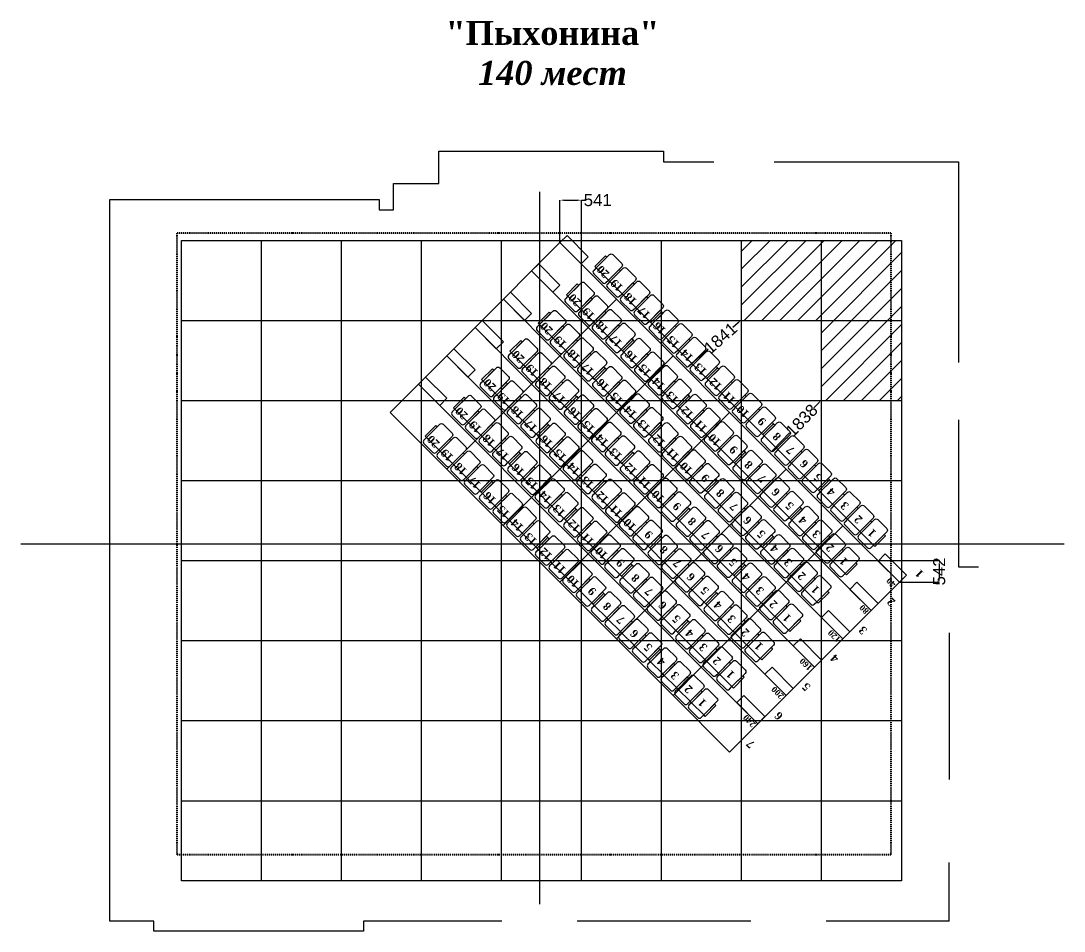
# Model space of a CAD drawing. Header units: millimetres. Extents: x -520232 to 211296, y -156633 to 78411.
# Drawn here: x -216335 to -190257, y -95142 to -72395 of the extents above; entities that cross this region are included whole.
import ezdxf

# ---------------------------------------------------------------- set-up
doc = ezdxf.new("R2010")
doc.units = ezdxf.units.MM
doc.linetypes.add('штрихпунктирнаяX2', pattern=[50.8, 25.4, -12.7, 0, -12.7])
for name, color, linetype in [('Декорации', 10, 'Continuous'), ('Оси', 7, 'Continuous'), ('Партер', 7, 'Continuous'), ('План галлереи', 7, 'Continuous'), ('План планшет1', 7, 'Continuous')]:
    doc.layers.add(name, color=color, linetype=linetype)
doc.layers.add('Сидения и станки', color=7, linetype='Continuous', lineweight=25)
doc.styles.get("Standard").update_dxf_attribs({"font": 'arial.ttf', "height": 300})
doc.dimstyles.new('Размеры', dxfattribs={"dimtxt": 300, "dimasz": 100, "dimexe": 0.18, "dimexo": 0.0625, "dimgap": 0.09, "dimtad": 0, "dimdec": 0, "dimzin": 0, "dimdsep": 46, "dimtxsty": 'Standard', "dimcen": 0.09, "dimclrd": 250, "dimclre": 250, "dimclrt": 250, "dimadec": 0, "dimazin": 0, "dimtfac": 1, "dimtdec": 0, "dimtofl": 0, "dimtmove": 0, "dimatfit": 3, "dimfxl": 1, "dimtfillclr": 250, "dimtolj": 1, "dimtzin": 0, "dimarcsym": 0})

# ---------------------------------------------------------------- blocks, each defined once
blk = doc.blocks.new('A$C20D4365F')
at = {"layer": 'Сидения и станки'}
for points in [[(-1121.25, 530), (-808.75, 530, -0.41421356), (-748.75, 470), (-748.75, 0), (-1181.25, 0), (-1181.25, 470, -0.41421356)], [(-638.75, 530), (-326.25, 530, -0.41421356), (-266.25, 470), (-266.25, 0), (-698.75, 0), (-698.75, 470, -0.41421356)], [(-156.25, 530), (156.25, 530, -0.41421356), (216.25, 470), (216.25, 0), (-216.25, 0), (-216.25, 470, -0.41421356)], [(326.25, 530), (638.75, 530, -0.41421356), (698.75, 470), (698.75, 0), (266.25, 0), (266.25, 470, -0.41421356)], [(-748.75, 0), (-1181.25, 0), (-1181.25, -90, 0.41421356), (-1121.25, -150), (-808.75, -150, 0.41421356), (-748.75, -90)], [(-266.25, 0), (-698.75, 0), (-698.75, -90, 0.41421356), (-638.75, -150), (-326.25, -150, 0.41421356), (-266.25, -90)], [(216.25, 0), (-216.25, 0), (-216.25, -90, 0.41421356), (-156.25, -150), (156.25, -150, 0.41421356), (216.25, -90)], [(698.75, 0), (266.25, 0), (266.25, -90, 0.41421356), (326.25, -150), (638.75, -150, 0.41421356), (698.75, -90)]]:
    blk.add_lwpolyline(points, format="xyb", close=True, dxfattribs=at)
for points in [[(-1231.25, 380), (-1181.25, 380), (-1181.25, 0), (-1231.25, 0)], [(-748.75, 380), (-698.75, 380), (-698.75, 0), (-748.75, 0)], [(-266.25, 380), (-216.25, 380), (-216.25, 0), (-266.25, 0)], [(216.25, 380), (266.25, 380), (266.25, 0), (216.25, 0)], [(698.75, 380), (748.75, 380), (748.75, 0), (698.75, 0)]]:
    blk.add_lwpolyline(points, close=True, dxfattribs=at)
blk = doc.blocks.new('Партер 7х20')
at = {"layer": 'Партер'}
for points in [[(63581, 27267), (62581, 27267), (62581, 29267), (63581, 29267), (63581, 27267)], [(64581, 27267), (63581, 27267), (63581, 29267), (64581, 29267), (64581, 27267)], [(65581, 27267), (64581, 27267), (64581, 29267), (65581, 29267), (65581, 27267)], [(66581, 27267), (65581, 27267), (65581, 29267), (66581, 29267), (66581, 27267)], [(67581, 27267), (66581, 27267), (66581, 29267), (67581, 29267), (67581, 27267)], [(68581, 27267), (67581, 27267), (67581, 29267), (68581, 29267), (68581, 27267)], [(63581, 25267), (62581, 25267), (62581, 27267), (63581, 27267), (63581, 25267)], [(64581, 25267), (63581, 25267), (63581, 27267), (64581, 27267), (64581, 25267)], [(65581, 25267), (64581, 25267), (64581, 27267), (65581, 27267), (65581, 25267)], [(66581, 25267), (65581, 25267), (65581, 27267), (66581, 27267), (66581, 25267)], [(67581, 25267), (66581, 25267), (66581, 27267), (67581, 27267), (67581, 25267)], [(68581, 25267), (67581, 25267), (67581, 27267), (68581, 27267), (68581, 25267)], [(63581, 23267), (62581, 23267), (62581, 25267), (63581, 25267), (63581, 23267)], [(64581, 23267), (63581, 23267), (63581, 25267), (64581, 25267), (64581, 23267)], [(65581, 23267), (64581, 23267), (64581, 25267), (65581, 25267), (65581, 23267)], [(66581, 23267), (65581, 23267), (65581, 25267), (66581, 25267), (66581, 23267)], [(67581, 23267), (66581, 23267), (66581, 25267), (67581, 25267), (67581, 23267)], [(68581, 23267), (67581, 23267), (67581, 25267), (68581, 25267), (68581, 23267)], [(63581, 21267), (62581, 21267), (62581, 23267), (63581, 23267), (63581, 21267)], [(64581, 21267), (63581, 21267), (63581, 23267), (64581, 23267), (64581, 21267)], [(65581, 21267), (64581, 21267), (64581, 23267), (65581, 23267), (65581, 21267)], [(66581, 21267), (65581, 21267), (65581, 23267), (66581, 23267), (66581, 21267)], [(67581, 21267), (66581, 21267), (66581, 23267), (67581, 23267), (67581, 21267)], [(68581, 21267), (67581, 21267), (67581, 23267), (68581, 23267), (68581, 21267)], [(63581, 19267), (62581, 19267), (62581, 21267), (63581, 21267), (63581, 19267)], [(64581, 19267), (63581, 19267), (63581, 21267), (64581, 21267), (64581, 19267)], [(65581, 19267), (64581, 19267), (64581, 21267), (65581, 21267), (65581, 19267)], [(66581, 19267), (65581, 19267), (65581, 21267), (66581, 21267), (66581, 19267)], [(67581, 19267), (66581, 19267), (66581, 21267), (67581, 21267), (67581, 19267)], [(68581, 19267), (67581, 19267), (67581, 21267), (68581, 21267), (68581, 19267)], [(63581, 17267), (62581, 17267), (62581, 19267), (63581, 19267), (63581, 17267)], [(64581, 17267), (63581, 17267), (63581, 19267), (64581, 19267), (64581, 17267)], [(65581, 17267), (64581, 17267), (64581, 19267), (65581, 19267), (65581, 17267)], [(66581, 17267), (65581, 17267), (65581, 19267), (66581, 19267), (66581, 17267)], [(67581, 17267), (66581, 17267), (66581, 19267), (67581, 19267), (67581, 17267)], [(68581, 17267), (67581, 17267), (67581, 19267), (68581, 19267), (68581, 17267)]]:
    blk.add_lwpolyline(points, dxfattribs=at)
at = {"layer": 'Партер', "color": 18, "lineweight": 13, "true_color": 0x000000}
for points in [[(63581, 28517), (63581, 29267), (63831, 29267), (63831, 28517), (63581, 28517)], [(64581, 28517), (64581, 29267), (64831, 29267), (64831, 28517), (64581, 28517)], [(65581, 28517), (65581, 29267), (65831, 29267), (65831, 28517), (65581, 28517)], [(66581, 28517), (66581, 29267), (66831, 29267), (66831, 28517), (66581, 28517)], [(67581, 28517), (67581, 29267), (67831, 29267), (67831, 28517), (67581, 28517)], [(68581, 28517), (68581, 29267), (68831, 29267), (68831, 28517), (68581, 28517)], [(63581, 17267), (63581, 18017), (63831, 18017), (63831, 17267), (63581, 17267)], [(64581, 17267), (64581, 18017), (64831, 18017), (64831, 17267), (64581, 17267)], [(65581, 17267), (65581, 18017), (65831, 18017), (65831, 17267), (65581, 17267)], [(66581, 17267), (66581, 18017), (66831, 18017), (66831, 17267), (66581, 17267)], [(67581, 17267), (67581, 18017), (67831, 18017), (67831, 17267), (67581, 17267)], [(68581, 17267), (68581, 18017), (68831, 18017), (68831, 17267), (68581, 17267)]]:
    blk.add_lwpolyline(points, dxfattribs=at)
at = {"layer": 'Партер', "rotation": 270}
for p in [(62778, 26999), (63778, 26999), (64778, 26999), (65778, 26999), (66778, 26999), (67778, 26999), (68778, 26999), (62778, 25019), (63778, 25019), (64778, 25019), (65778, 25019), (66778, 25019), (67778, 25019), (68778, 25019), (62778, 23039), (63778, 23039), (64778, 23039), (65778, 23039), (66778, 23039), (67778, 23039), (68778, 23039), (62778, 21059), (63778, 21059), (64778, 21059), (65778, 21059), (66778, 21059), (67778, 21059), (68778, 21059), (62778, 19079), (63778, 19079), (64778, 19079), (65778, 19079), (66778, 19079), (67778, 19079), (68778, 19079)]:
    blk.add_blockref('A$C20D4365F', p, dxfattribs=at)
at = {"layer": 'Партер', "color": 3, "char_height": 200, "width": 382.45, "attachment_point": 4, "rotation": 90}
for s, insert in [('{\\fTimes New Roman|b1|i0|c204|p18;  20}', (62829, 27842)), ('{\\fTimes New Roman|b1|i0|c204|p18;  20}', (63829, 27842)), ('{\\fTimes New Roman|b1|i0|c204|p18;  20}', (64829, 27842)), ('{\\fTimes New Roman|b1|i0|c204|p18;  20}', (65829, 27842)), ('{\\fTimes New Roman|b1|i0|c204|p18;  20}', (66829, 27842)), ('{\\fTimes New Roman|b1|i0|c204|p18;  20}', (67829, 27842)), ('{\\fTimes New Roman|b1|i0|c204|p18;  20}', (68829, 27842)), ('{\\fTimes New Roman|b1|i0|c204|p18;  19}', (62829, 27359)), ('{\\fTimes New Roman|b1|i0|c204|p18;  19}', (63829, 27359)), ('{\\fTimes New Roman|b1|i0|c204|p18;  19}', (64829, 27359)), ('{\\fTimes New Roman|b1|i0|c204|p18;  19}', (65829, 27359)), ('{\\fTimes New Roman|b1|i0|c204|p18;  19}', (66829, 27359)), ('{\\fTimes New Roman|b1|i0|c204|p18;  19}', (67829, 27359)), ('{\\fTimes New Roman|b1|i0|c204|p18;  19}', (68829, 27359)), ('{\\fTimes New Roman|b1|i0|c204|p18;  18}', (62829, 26877)), ('{\\fTimes New Roman|b1|i0|c204|p18;  18}', (63829, 26877)), ('{\\fTimes New Roman|b1|i0|c204|p18;  18}', (64829, 26877)), ('{\\fTimes New Roman|b1|i0|c204|p18;  18}', (65829, 26877)), ('{\\fTimes New Roman|b1|i0|c204|p18;  18}', (66829, 26877)), ('{\\fTimes New Roman|b1|i0|c204|p18;  18}', (67829, 26877)), ('{\\fTimes New Roman|b1|i0|c204|p18;  18}', (68829, 26877)), ('{\\fTimes New Roman|b1|i0|c204|p18;  17}', (62829, 26394)), ('{\\fTimes New Roman|b1|i0|c204|p18;  17}', (63829, 26394)), ('{\\fTimes New Roman|b1|i0|c204|p18;  17}', (64829, 26394)), ('{\\fTimes New Roman|b1|i0|c204|p18;  17}', (65829, 26394)), ('{\\fTimes New Roman|b1|i0|c204|p18;  17}', (66829, 26394)), ('{\\fTimes New Roman|b1|i0|c204|p18;  17}', (67829, 26394)), ('{\\fTimes New Roman|b1|i0|c204|p18;  17}', (68829, 26394)), ('{\\fTimes New Roman|b1|i0|c204|p18;  16}', (62829, 25845)), ('{\\fTimes New Roman|b1|i0|c204|p18;  16}', (63829, 25845)), ('{\\fTimes New Roman|b1|i0|c204|p18;  16}', (64829, 25845)), ('{\\fTimes New Roman|b1|i0|c204|p18;  16}', (65829, 25845)), ('{\\fTimes New Roman|b1|i0|c204|p18;  16}', (66829, 25845)), ('{\\fTimes New Roman|b1|i0|c204|p18;  16}', (67829, 25845)), ('{\\fTimes New Roman|b1|i0|c204|p18;  16}', (68829, 25845)), ('{\\fTimes New Roman|b1|i0|c204|p18;  15}', (62829, 25363)), ('{\\fTimes New Roman|b1|i0|c204|p18;  15}', (63829, 25363)), ('{\\fTimes New Roman|b1|i0|c204|p18;  15}', (64829, 25363)), ('{\\fTimes New Roman|b1|i0|c204|p18;  15}', (65829, 25363)), ('{\\fTimes New Roman|b1|i0|c204|p18;  15}', (66829, 25363)), ('{\\fTimes New Roman|b1|i0|c204|p18;  15}', (67829, 25363)), ('{\\fTimes New Roman|b1|i0|c204|p18;  15}', (68829, 25363)), ('{\\fTimes New Roman|b1|i0|c204|p18;  14}', (62829, 24880)), ('{\\fTimes New Roman|b1|i0|c204|p18;  14}', (63829, 24880)), ('{\\fTimes New Roman|b1|i0|c204|p18;  14}', (64829, 24880)), ('{\\fTimes New Roman|b1|i0|c204|p18;  14}', (65829, 24880)), ('{\\fTimes New Roman|b1|i0|c204|p18;  14}', (66829, 24880)), ('{\\fTimes New Roman|b1|i0|c204|p18;  14}', (67829, 24880)), ('{\\fTimes New Roman|b1|i0|c204|p18;  14}', (68829, 24880)), ('{\\fTimes New Roman|b1|i0|c204|p18;  13}', (62829, 24398)), ('{\\fTimes New Roman|b1|i0|c204|p18;  13}', (63829, 24398)), ('{\\fTimes New Roman|b1|i0|c204|p18;  13}', (64829, 24398)), ('{\\fTimes New Roman|b1|i0|c204|p18;  13}', (65829, 24398)), ('{\\fTimes New Roman|b1|i0|c204|p18;  13}', (66829, 24398)), ('{\\fTimes New Roman|b1|i0|c204|p18;  13}', (67829, 24398)), ('{\\fTimes New Roman|b1|i0|c204|p18;  13}', (68829, 24398)), ('{\\fTimes New Roman|b1|i0|c204|p18;  12}', (62829, 23865)), ('{\\fTimes New Roman|b1|i0|c204|p18;  12}', (63829, 23865)), ('{\\fTimes New Roman|b1|i0|c204|p18;  12}', (64829, 23865)), ('{\\fTimes New Roman|b1|i0|c204|p18;  12}', (65829, 23865)), ('{\\fTimes New Roman|b1|i0|c204|p18;  12}', (66829, 23865)), ('{\\fTimes New Roman|b1|i0|c204|p18;  12}', (67829, 23865)), ('{\\fTimes New Roman|b1|i0|c204|p18;  12}', (68829, 23865)), ('{\\fTimes New Roman|b1|i0|c204|p18;  11}', (62829, 23383)), ('{\\fTimes New Roman|b1|i0|c204|p18;  11}', (63829, 23383)), ('{\\fTimes New Roman|b1|i0|c204|p18;  11}', (64829, 23383)), ('{\\fTimes New Roman|b1|i0|c204|p18;  11}', (65829, 23383)), ('{\\fTimes New Roman|b1|i0|c204|p18;  11}', (66829, 23383)), ('{\\fTimes New Roman|b1|i0|c204|p18;  11}', (67829, 23383)), ('{\\fTimes New Roman|b1|i0|c204|p18;  11}', (68829, 23383)), ('{\\fTimes New Roman|b1|i0|c204|p18;  10}', (62829, 22900)), ('{\\fTimes New Roman|b1|i0|c204|p18;  10}', (63829, 22900)), ('{\\fTimes New Roman|b1|i0|c204|p18;  10}', (64829, 22900)), ('{\\fTimes New Roman|b1|i0|c204|p18;  10}', (65829, 22900)), ('{\\fTimes New Roman|b1|i0|c204|p18;  10}', (66829, 22900)), ('{\\fTimes New Roman|b1|i0|c204|p18;  10}', (67829, 22900)), ('{\\fTimes New Roman|b1|i0|c204|p18;  10}', (68829, 22900)), ('{\\fTimes New Roman|b1|i0|c204|p18;  9}', (62989, 22314)), ('{\\fTimes New Roman|b1|i0|c204|p18;  9}', (63989, 22314)), ('{\\fTimes New Roman|b1|i0|c204|p18;  9}', (64989, 22314)), ('{\\fTimes New Roman|b1|i0|c204|p18;  9}', (65989, 22314)), ('{\\fTimes New Roman|b1|i0|c204|p18;  9}', (66989, 22314)), ('{\\fTimes New Roman|b1|i0|c204|p18;  9}', (67989, 22314)), ('{\\fTimes New Roman|b1|i0|c204|p18;  9}', (68989, 22314)), ('{\\fTimes New Roman|b1|i0|c204|p18;  8}', (62989, 21781)), ('{\\fTimes New Roman|b1|i0|c204|p18;  8}', (63989, 21781)), ('{\\fTimes New Roman|b1|i0|c204|p18;  8}', (64989, 21781)), ('{\\fTimes New Roman|b1|i0|c204|p18;  8}', (65989, 21781)), ('{\\fTimes New Roman|b1|i0|c204|p18;  8}', (66989, 21781)), ('{\\fTimes New Roman|b1|i0|c204|p18;  8}', (67989, 21781)), ('{\\fTimes New Roman|b1|i0|c204|p18;  8}', (68989, 21781)), ('{\\fTimes New Roman|b1|i0|c204|p18;  7}', (62989, 21299)), ('{\\fTimes New Roman|b1|i0|c204|p18;  7}', (63989, 21299)), ('{\\fTimes New Roman|b1|i0|c204|p18;  7}', (64989, 21299)), ('{\\fTimes New Roman|b1|i0|c204|p18;  7}', (65989, 21299)), ('{\\fTimes New Roman|b1|i0|c204|p18;  7}', (66989, 21299)), ('{\\fTimes New Roman|b1|i0|c204|p18;  7}', (67989, 21299)), ('{\\fTimes New Roman|b1|i0|c204|p18;  7}', (68989, 21299)), ('{\\fTimes New Roman|b1|i0|c204|p18;  6}', (62989, 20816)), ('{\\fTimes New Roman|b1|i0|c204|p18;  6}', (63989, 20816)), ('{\\fTimes New Roman|b1|i0|c204|p18;  6}', (64989, 20816)), ('{\\fTimes New Roman|b1|i0|c204|p18;  6}', (65989, 20816)), ('{\\fTimes New Roman|b1|i0|c204|p18;  6}', (66989, 20816)), ('{\\fTimes New Roman|b1|i0|c204|p18;  6}', (67989, 20816)), ('{\\fTimes New Roman|b1|i0|c204|p18;  6}', (68989, 20816)), ('{\\fTimes New Roman|b1|i0|c204|p18;  5}', (62989, 20334)), ('{\\fTimes New Roman|b1|i0|c204|p18;  5}', (63989, 20334)), ('{\\fTimes New Roman|b1|i0|c204|p18;  5}', (64989, 20334)), ('{\\fTimes New Roman|b1|i0|c204|p18;  5}', (65989, 20334)), ('{\\fTimes New Roman|b1|i0|c204|p18;  5}', (66989, 20334)), ('{\\fTimes New Roman|b1|i0|c204|p18;  5}', (67989, 20334)), ('{\\fTimes New Roman|b1|i0|c204|p18;  5}', (68989, 20334)), ('{\\fTimes New Roman|b1|i0|c204|p18;  4}', (62963, 19844)), ('{\\fTimes New Roman|b1|i0|c204|p18;  4}', (63963, 19844)), ('{\\fTimes New Roman|b1|i0|c204|p18;  4}', (64963, 19844)), ('{\\fTimes New Roman|b1|i0|c204|p18;  4}', (65963, 19844)), ('{\\fTimes New Roman|b1|i0|c204|p18;  4}', (66963, 19844)), ('{\\fTimes New Roman|b1|i0|c204|p18;  4}', (67963, 19844)), ('{\\fTimes New Roman|b1|i0|c204|p18;  4}', (68963, 19844)), ('{\\fTimes New Roman|b1|i0|c204|p18;  3}', (62963, 19362)), ('{\\fTimes New Roman|b1|i0|c204|p18;  3}', (63963, 19362)), ('{\\fTimes New Roman|b1|i0|c204|p18;  3}', (64963, 19362)), ('{\\fTimes New Roman|b1|i0|c204|p18;  3}', (65963, 19362)), ('{\\fTimes New Roman|b1|i0|c204|p18;  3}', (66963, 19362)), ('{\\fTimes New Roman|b1|i0|c204|p18;  3}', (67963, 19362)), ('{\\fTimes New Roman|b1|i0|c204|p18;  3}', (68963, 19362)), ('{\\fTimes New Roman|b1|i0|c204|p18;  2}', (62963, 18879)), ('{\\fTimes New Roman|b1|i0|c204|p18;  2}', (63963, 18879)), ('{\\fTimes New Roman|b1|i0|c204|p18;  2}', (64963, 18879)), ('{\\fTimes New Roman|b1|i0|c204|p18;  2}', (65963, 18879)), ('{\\fTimes New Roman|b1|i0|c204|p18;  2}', (66963, 18879)), ('{\\fTimes New Roman|b1|i0|c204|p18;  2}', (67963, 18879)), ('{\\fTimes New Roman|b1|i0|c204|p18;  2}', (68963, 18879)), ('{\\fTimes New Roman|b1|i0|c204|p18;  1}', (62963, 18397)), ('{\\fTimes New Roman|b1|i0|c204|p18;  1}', (63963, 18397)), ('{\\fTimes New Roman|b1|i0|c204|p18;  1}', (64963, 18397)), ('{\\fTimes New Roman|b1|i0|c204|p18;  1}', (65963, 18397)), ('{\\fTimes New Roman|b1|i0|c204|p18;  1}', (66963, 18397)), ('{\\fTimes New Roman|b1|i0|c204|p18;  1}', (67963, 18397)), ('{\\fTimes New Roman|b1|i0|c204|p18;  1}', (68963, 18397))]:
    blk.add_mtext(s, dxfattribs=dict(at, insert=insert))
at = {"layer": 'Партер', "color": 0, "char_height": 150, "width": 439.44, "attachment_point": 4, "rotation": 90}
for s, insert in [('{\\fTimes New Roman|b1|i0|c204|p18; 240}', (63479, 17241)), ('{\\fTimes New Roman|b1|i0|c204|p18; 200}', (64479, 17241)), ('{\\fTimes New Roman|b1|i0|c204|p18; 160}', (65479, 17241)), ('{\\fTimes New Roman|b1|i0|c204|p18; 120}', (66479, 17241)), ('{\\fTimes New Roman|b1|i0|c204|p18; 80}', (67479, 17241)), ('{\\fTimes New Roman|b1|i0|c204|p18; 40}', (68431, 17241))]:
    blk.add_mtext(s, dxfattribs=dict(at, insert=insert))
at = {"layer": 'Партер', "color": 5, "char_height": 200, "width": 500.97, "attachment_point": 4, "rotation": 90}
for s, insert in [('{\\fTimes New Roman|b1|i0|c204|p18;  7}', (63086, 16812)), ('{\\fTimes New Roman|b1|i0|c204|p18;  6}', (64086, 16812)), ('{\\fTimes New Roman|b1|i0|c204|p18;  5}', (65086, 16838)), ('{\\fTimes New Roman|b1|i0|c204|p18;  4}', (66086, 16838)), ('{\\fTimes New Roman|b1|i0|c204|p18;  3}', (67086, 16838)), ('{\\fTimes New Roman|b1|i0|c204|p18;  2}', (68086, 16838)), ('{\\fTimes New Roman|b1|i0|c204|p18;  1}', (69086, 16838))]:
    blk.add_mtext(s, dxfattribs=dict(at, insert=insert))
blk = doc.blocks.new('*D93')
at = {"layer": 'Defpoints', "color": 0, "lineweight": 13, "transparency": 16777216}
for p in [(-194319, -85882), (-194376, -86424), (-193379, -86424)]:
    blk.add_point(p, dxfattribs=at)
at = {"layer": 'Декорации', "color": 250, "lineweight": -2, "transparency": 16777216}
for p, q in [((-194319, -85882), (-193378, -85882)), ((-193379, -85982), (-193379, -86324)), ((-194376, -86424), (-193378, -86424))]:
    blk.add_line(p, q, dxfattribs=at)
at = {"layer": 'Декорации', "color": 250, "lineweight": 13, "transparency": 16777216}
for points in [[(-193395, -85982), (-193362, -85982), (-193379, -85882)], [(-193395, -86324), (-193362, -86324), (-193379, -86424)]]:
    blk.add_solid(points, dxfattribs=at)
at = {"layer": 'Декорации', "color": 250, "lineweight": 13, "transparency": 16777216, "insert": (-193379, -86153), "char_height": 300, "attachment_point": 5, "rotation": 90}
blk.add_mtext('\\A1;542', dxfattribs=at)
blk = doc.blocks.new('*D94')
at = {"layer": 'Defpoints', "color": 0, "lineweight": 13, "transparency": 16777216}
for p in [(-202319, -76876), (-202860, -77938), (-202319, -77938)]:
    blk.add_point(p, dxfattribs=at)
at = {"layer": 'Декорации', "color": 250, "lineweight": -2, "transparency": 16777216}
for p, q in [((-202860, -77938), (-202860, -76876)), ((-202760, -76876), (-202419, -76876)), ((-202319, -77938), (-202319, -76876)), ((-202319, -76876), (-202219, -76876))]:
    blk.add_line(p, q, dxfattribs=at)
at = {"layer": 'Декорации', "color": 250, "lineweight": 13, "transparency": 16777216}
for points in [[(-202760, -76860), (-202760, -76893), (-202860, -76876)], [(-202419, -76860), (-202419, -76893), (-202319, -76876)]]:
    blk.add_solid(points, dxfattribs=at)
at = {"layer": 'Декорации', "color": 250, "lineweight": 13, "transparency": 16777216, "insert": (-201916, -76876), "char_height": 300, "attachment_point": 5}
blk.add_mtext('\\A1;541', dxfattribs=at)
blk = doc.blocks.new('*D95')
at = {"layer": 'Defpoints', "color": 0, "lineweight": 13, "transparency": 16777216}
for p in [(-196319, -81882), (-197605, -83195), (-197596, -83203)]:
    blk.add_point(p, dxfattribs=at)
at = {"layer": 'Декорации', "color": 250, "lineweight": -2, "transparency": 16777216}
for p, q in [((-196319, -81882), (-196328, -81873)), ((-196397, -81945), (-196517, -82068)), ((-197535, -83123), (-197120, -82693)), ((-197596, -83203), (-197605, -83195))]:
    blk.add_line(p, q, dxfattribs=at)
at = {"layer": 'Декорации', "color": 250, "lineweight": 13, "transparency": 16777216}
for points in [[(-196409, -81933), (-196385, -81956), (-196328, -81873)], [(-197547, -83111), (-197523, -83134), (-197605, -83195)]]:
    blk.add_solid(points, dxfattribs=at)
at = {"layer": 'Декорации', "color": 250, "lineweight": 13, "transparency": 16777216, "insert": (-196818, -82380), "char_height": 300, "attachment_point": 5, "rotation": 45.9934}
blk.add_mtext('\\A1;1838', dxfattribs=at)
blk = doc.blocks.new('*D96')
at = {"layer": 'Defpoints', "color": 0, "lineweight": 13, "transparency": 16777216}
for p in [(-198319, -79882), (-199714, -81084), (-199704, -81095)]:
    blk.add_point(p, dxfattribs=at)
at = {"layer": 'Декорации', "color": 250, "lineweight": -2, "transparency": 16777216}
for p, q in [((-198404, -79937), (-198541, -80057)), ((-198319, -79882), (-198329, -79871)), ((-199638, -81018), (-199151, -80591)), ((-199704, -81094), (-199714, -81084))]:
    blk.add_line(p, q, dxfattribs=at)
at = {"layer": 'Декорации', "color": 250, "lineweight": 13, "transparency": 16777216}
for points in [[(-198415, -79924), (-198393, -79949), (-198329, -79871)], [(-199649, -81005), (-199627, -81030), (-199714, -81084)]]:
    blk.add_solid(points, dxfattribs=at)
at = {"layer": 'Декорации', "color": 250, "lineweight": 13, "transparency": 16777216, "insert": (-198846, -80324), "char_height": 300, "attachment_point": 5, "rotation": 41.2089}
blk.add_mtext('\\A1;1841', dxfattribs=at)

msp = doc.modelspace()

# ---------------------------------------------------------------- hatches: boundary and pattern name
at = {"layer": 'Декорации', "lineweight": 13}
h = msp.add_hatch(dxfattribs=at)
h.set_pattern_fill('ANSI31', color=256, scale=100)
h.set_pattern_definition([(45, (-5647.9, -3565.37), (-224.5064, 224.5064), [])])
h.paths.add_polyline_path([(-194319.009, -77881.631), (-198319.009, -77881.631), (-198319.009, -79881.631), (-196319.009, -79881.631), (-196319.009, -81881.631), (-194319.009, -81881.631)])

# ---------------------------------------------------------------- linework, layer by layer
msp.add_lwpolyline([(-198319.009, -79881.631), (-198319.009, -77881.631), (-194319.009, -77881.631), (-194319.009, -81881.631), (-196319.009, -81881.631), (-196319.009, -79881.631), (-198319.009, -79881.631)], dxfattribs=at)
at = {"layer": 'Оси'}
for p, q in [((-203372.509, -76670.089), (-203372.509, -94467.016)), ((-190257.192, -85471.131), (-216334.828, -85471.131))]:
    msp.add_line(p, q, dxfattribs=at)
at = {"layer": 'План галлереи', "linetype": 'штрихпунктирнаяX2', "lineweight": 40}
for p, q in [((-212436.009, -77703.631), (-212436.009, -93238.631)), ((-194589.009, -77703.631), (-212436.009, -77703.631)), ((-194589.009, -77703.631), (-194589.009, -93238.631)), ((-194589.009, -93238.631), (-212436.009, -93238.631))]:
    msp.add_line(p, q, dxfattribs=at)
at = {"layer": 'План планшет1', "color": 254}
for p, q in [((-205890.009, -76462.631), (-205890.009, -75651.631)), ((-205890.009, -75651.631), (-200274.009, -75651.631)), ((-200274.009, -75651.631), (-200274.009, -75919.631)), ((-200274.009, -75919.631), (-199014.009, -75919.631)), ((-197502.009, -75919.631), (-192894.009, -75919.631)), ((-192894.009, -75919.631), (-192894.009, -80930.631)), ((-207022.009, -77116.631), (-207022.009, -76462.631)), ((-207022.009, -76462.631), (-205890.009, -76462.631)), ((-214114.009, -94894.631), (-214114.009, -76856.631)), ((-214114.009, -76856.631), (-207381.009, -76856.631)), ((-207381.009, -76856.631), (-207381.009, -77116.631)), ((-207381.009, -77116.631), (-207381.009, -77116.631)), ((-207381.009, -77116.631), (-207022.009, -77116.631)), ((-212319.009, -93881.631), (-212319.009, -77881.631)), ((-212319.009, -77881.631), (-194319.009, -77881.631)), ((-210319.009, -93881.631), (-210319.009, -77881.631)), ((-208319.009, -93881.631), (-208319.009, -77881.631)), ((-206319.009, -93881.631), (-206319.009, -77881.631)), ((-204319.009, -93881.631), (-204319.009, -77881.631)), ((-202319.009, -93881.631), (-202319.009, -77881.631)), ((-200319.009, -93881.631), (-200319.009, -77881.631)), ((-198319.009, -93881.631), (-198319.009, -77881.631)), ((-196319.009, -93881.631), (-196319.009, -77881.631)), ((-194319.009, -77881.631), (-194319.009, -93881.631)), ((-212319.009, -79881.631), (-194319.009, -79881.631)), ((-212319.009, -81881.631), (-194319.009, -81881.631)), ((-192894.009, -82365.631), (-192894.009, -86035.631)), ((-212319.009, -83881.631), (-194319.009, -83881.631)), ((-212319.009, -85881.631), (-194319.009, -85881.631)), ((-192894.009, -86035.631), (-192394.009, -86035.631)), ((-212319.009, -87881.631), (-194319.009, -87881.631)), ((-193132.009, -87689.631), (-193132.009, -91354.631)), ((-212319.009, -89881.631), (-194319.009, -89881.631)), ((-212319.009, -91881.631), (-194319.009, -91881.631)), ((-193132.009, -94894.631), (-193132.009, -93423.631)), ((-194319.009, -93881.631), (-212319.009, -93881.631)), ((-213013.009, -94894.631), (-214114.009, -94894.631)), ((-213013.009, -95141.631), (-213013.009, -94894.631)), ((-204312.009, -94894.631), (-207770.009, -94894.631)), ((-207770.009, -94894.631), (-207770.009, -95141.631)), ((-198085.009, -94894.631), (-202433.009, -94894.631)), ((-193132.009, -94894.631), (-196208.009, -94894.631)), ((-207770.009, -95141.631), (-213013.009, -95141.631))]:
    msp.add_line(p, q, dxfattribs=at)

# ---------------------------------------------------------------- block references
at = {"layer": 'Декорации', "lineweight": 13, "rotation": 44.99328171094728}
msp.add_blockref('Партер 7х20', (-230667.503, -147123.514), dxfattribs=at)

# ---------------------------------------------------------------- texts
at = {"layer": 'Партер', "insert": (-203046.851, -73199.974), "char_height": 600, "width": 15854.2162, "attachment_point": 5}
msp.add_mtext('{\\fTimes New Roman|b1|i0|c204|p18;"Пыхонина"\\P\\fTimes New Roman|b1|i1|c204|p18;140 мест}', dxfattribs=at)

# ---------------------------------------------------------------- dimensions: what is measured, and where the dimension line sits
at = {"layer": 'Декорации', "lineweight": 13}
dim = msp.add_linear_dim(base=(-202319.009, -76876.188), p1=(-202860.291, -77937.563), p2=(-202319.009, -77937.563), dimstyle='Размеры', dxfattribs=at)
dim.commit()
dim.dimension.update_dxf_attribs({"geometry": '*D94', "text_midpoint": (-201916.463, -76876.188)})
for base, p1, p2, angle, picture, middle, dimtype in [((-199713.585, -81083.657), (-198319.009, -79881.631), (-199704.06, -81094.534), 221.2089228, '*D96', (-198846.045, -80323.944), 161), ((-197604.697, -83194.697), (-196319.009, -81881.631), (-197595.705, -83203.383), 225.9933569, '*D95', (-196818.213, -82380.457), 161), ((-193378.633, -86423.839), (-194319.009, -85881.631), (-194376.005, -86423.839), 90, '*D93', (-193378.633, -86152.735), 160)]:
    dim = msp.add_linear_dim(base=base, p1=p1, p2=p2, angle=angle, dimstyle='Размеры', dxfattribs=at)
    dim.commit()
    dim.dimension.update_dxf_attribs({"geometry": picture, "text_midpoint": middle, "dimtype": dimtype})

doc.saveas('drawing.dxf')
